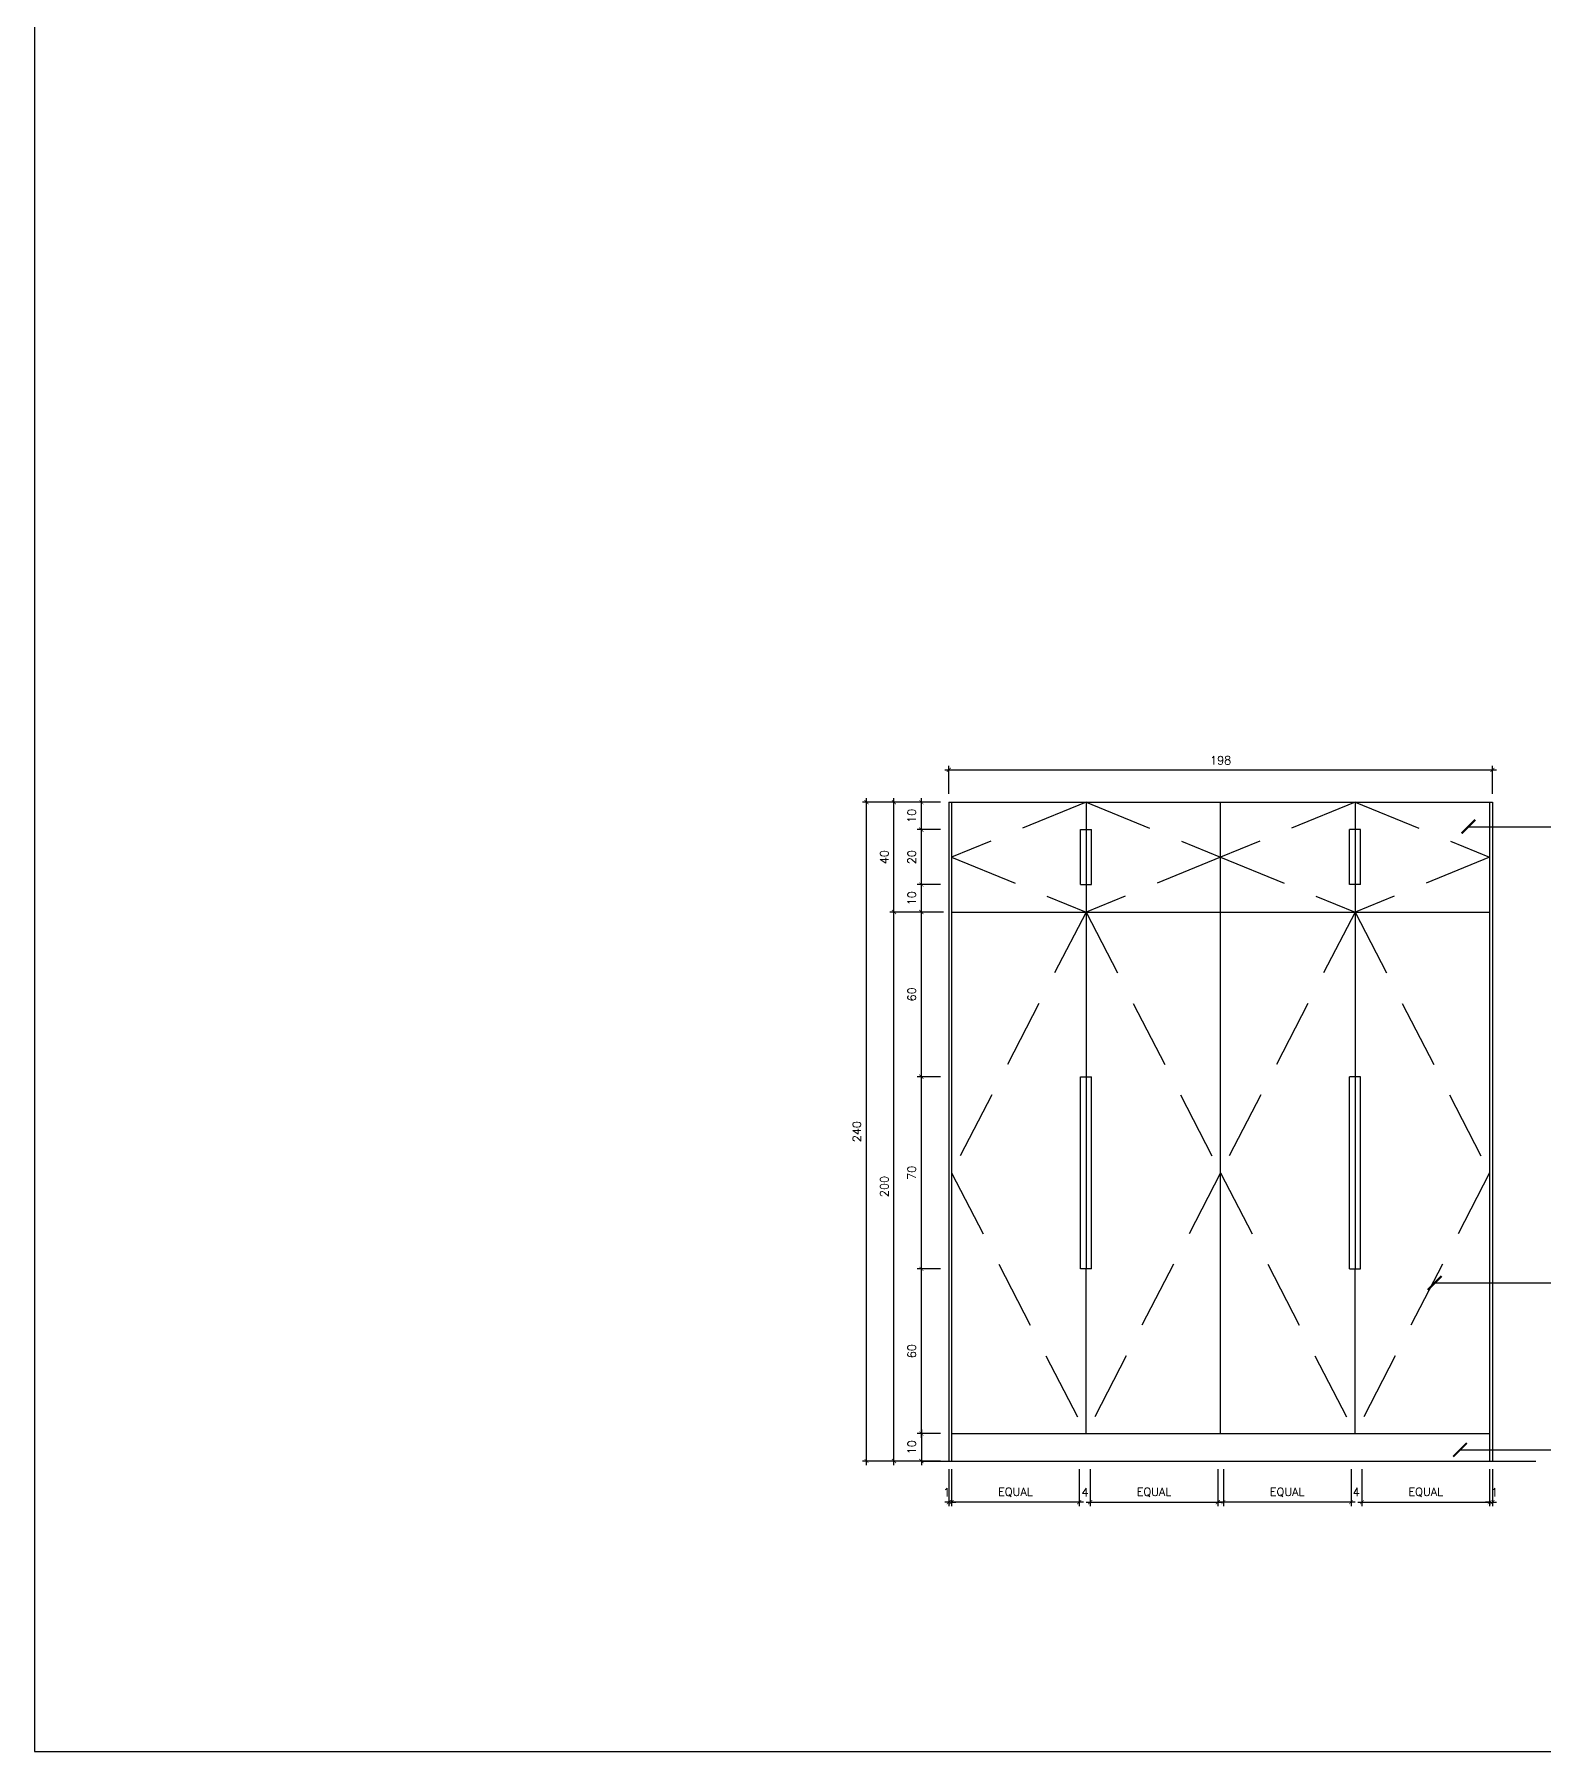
# Model space of a CAD drawing. Header units: centimetres. Extents: x -1287 to 4833, y -4090 to 0.
# Drawn here: x 0 to 550, y -2400 to -1774 of the extents above; entities that cross this region are included whole.
import ezdxf

# ---------------------------------------------------------------- set-up
doc = ezdxf.new("R2010")
doc.units = ezdxf.units.CM
doc.header["$LTSCALE"] = 100
doc.header["$MEASUREMENT"] = 0
doc.linetypes.add('HIDDEN', pattern=[0.375, 0.25, -0.125])
for name, color, linetype in [('CABINET', 4, 'Continuous'), ('DIM IN', 1, 'Continuous'), ('HIDDEN', 8, 'HIDDEN'), ('ID_TitleBlock-Text', 3, 'Continuous'), ('WALL SECTION Y-Y FOR XREF$0$TEXT', 3, 'Continuous'), ('WALL-03', 2, 'Continuous')]:
    doc.layers.add(name, color=color, linetype=linetype)
doc.styles.add('ROMANS', font='romans')
doc.styles.add('WALL SECTION Y-Y FOR XREF$0$ART', font='arial.ttf')
doc.styles.add('WALL SECTION Y-Y FOR XREF$0$PL18', font='romans.shx', dxfattribs={"height": 18})
doc.dimstyles.new('AS-17-100', dxfattribs={"dimtxt": 10, "dimasz": 5, "dimexe": 10, "dimexo": 10, "dimgap": 6, "dimtad": 1, "dimtoh": 1, "dimdec": 0, "dimdsep": 46, "dimtxsty": 'ROMANS', "dimblk1": 'ARCHTICK', "dimblk2": 'ARCHTICK', "dimsah": 1, "dimcen": 25, "dimdle": 10, "dimclrd": 1, "dimclre": 1, "dimclrt": 2, "dimadec": 0, "dimazin": 0, "dimtfac": 1, "dimtdec": 0, "dimtofl": 0, "dimtmove": 2, "dimatfit": 3, "dimldrblk": 'ARCHTICK', "dimfxl": 1, "dimtolj": 1, "dimtzin": 0, "dimarcsym": 0})
doc.dimstyles.new('WALL SECTION Y-Y FOR XREF$0$18-MH-100', dxfattribs={"dimtxt": 18, "dimasz": 12, "dimexe": 15, "dimexo": 15, "dimgap": 6, "dimtad": 1, "dimtoh": 1, "dimdec": 0, "dimzin": 0, "dimdsep": 46, "dimtxsty": 'WALL SECTION Y-Y FOR XREF$0$PL18', "dimblk1": 'WALL SECTION Y-Y FOR XREF$0$_ARCHTICK', "dimblk2": 'WALL SECTION Y-Y FOR XREF$0$_ARCHTICK', "dimsah": 1, "dimcen": 25, "dimdle": 15, "dimclrd": 1, "dimclre": 1, "dimclrt": 2, "dimadec": 0, "dimazin": 0, "dimtfac": 1, "dimtdec": 0, "dimtmove": 2, "dimatfit": 3, "dimldrblk": 'WALL SECTION Y-Y FOR XREF$0$_ARCHTICK', "dimfxl": 1, "dimtolj": 1, "dimtzin": 0, "dimarcsym": 0})

# ---------------------------------------------------------------- blocks, each defined once
blk = doc.blocks.new('_ARCHTICK')
at = {"color": 0, "linetype": 'ByBlock', "const_width": 0.15}
blk.add_lwpolyline([(-0.5, -0.5), (0.5, 0.5)], dxfattribs=at)
blk = doc.blocks.new('*D110')
at = {"layer": 'Defpoints', "color": 0, "transparency": 16777216}
for p in [(313.1, -2094.12), (333.1, -2094.12), (333.1, -2294.12)]:
    blk.add_point(p, dxfattribs=at)
at = {"layer": 'DIM IN', "color": 1, "lineweight": -2, "transparency": 16777216}
for p, q in [((330.1, -2094.12), (311.6, -2094.12)), ((313.1, -2295.62), (313.1, -2092.62)), ((330.1, -2294.12), (311.6, -2294.12))]:
    blk.add_line(p, q, dxfattribs=at)
at = {"layer": 'DIM IN', "color": 1, "lineweight": -2, "transparency": 16777216, "xscale": 1.5, "yscale": 1.5, "zscale": 1.5}
for p, rotation in [((313.1, -2094.12), 90), ((313.1, -2294.12), 270)]:
    blk.add_blockref('_ARCHTICK', p, dxfattribs=dict(at, rotation=rotation))
at = {"layer": 'DIM IN', "color": 2, "transparency": 16777216, "insert": (309.6, -2194.12), "char_height": 3, "attachment_point": 5, "rotation": 90, "style": 'ROMANS'}
blk.add_mtext('\\A1;200', dxfattribs=at)
blk = doc.blocks.new('*D111')
at = {"layer": 'Defpoints', "color": 0, "transparency": 16777216}
for p in [(323.1, -2154.12), (333.1, -2154.12), (333.1, -2224.12)]:
    blk.add_point(p, dxfattribs=at)
at = {"layer": 'DIM IN', "color": 1, "lineweight": -2, "transparency": 16777216}
for p, q in [((330.1, -2154.12), (321.6, -2154.12)), ((323.1, -2225.62), (323.1, -2152.62)), ((330.1, -2224.12), (321.6, -2224.12))]:
    blk.add_line(p, q, dxfattribs=at)
at = {"layer": 'DIM IN', "color": 1, "lineweight": -2, "transparency": 16777216, "xscale": 1.5, "yscale": 1.5, "zscale": 1.5}
for p, rotation in [((323.1, -2154.12), 90), ((323.1, -2224.12), 270)]:
    blk.add_blockref('_ARCHTICK', p, dxfattribs=dict(at, rotation=rotation))
at = {"layer": 'DIM IN', "color": 2, "transparency": 16777216, "insert": (319.6, -2189.12), "char_height": 3, "attachment_point": 5, "rotation": 90, "style": 'ROMANS'}
blk.add_mtext('\\A1;70', dxfattribs=at)
blk = doc.blocks.new('*D112')
at = {"layer": 'Defpoints', "color": 0, "transparency": 16777216}
for p in [(303.1, -2054.12), (333.1, -2054.12), (333.1, -2294.12)]:
    blk.add_point(p, dxfattribs=at)
at = {"layer": 'DIM IN', "color": 1, "lineweight": -2, "transparency": 16777216}
for p, q in [((330.1, -2054.12), (301.6, -2054.12)), ((303.1, -2295.62), (303.1, -2052.62)), ((330.1, -2294.12), (301.6, -2294.12))]:
    blk.add_line(p, q, dxfattribs=at)
at = {"layer": 'DIM IN', "color": 1, "lineweight": -2, "transparency": 16777216, "xscale": 1.5, "yscale": 1.5, "zscale": 1.5}
for p, rotation in [((303.1, -2054.12), 90), ((303.1, -2294.12), 270)]:
    blk.add_blockref('_ARCHTICK', p, dxfattribs=dict(at, rotation=rotation))
at = {"layer": 'DIM IN', "color": 2, "transparency": 16777216, "insert": (299.6, -2174.12), "char_height": 3, "attachment_point": 5, "rotation": 90, "style": 'ROMANS'}
blk.add_mtext('\\A1;240', dxfattribs=at)
blk = doc.blocks.new('*D113')
at = {"layer": 'Defpoints', "color": 0, "transparency": 16777216}
for p in [(323.1, -2224.12), (333.1, -2224.12), (333.1, -2284.12)]:
    blk.add_point(p, dxfattribs=at)
at = {"layer": 'DIM IN', "color": 1, "lineweight": -2, "transparency": 16777216}
for p, q in [((330.1, -2224.12), (321.6, -2224.12)), ((323.1, -2285.62), (323.1, -2222.62)), ((330.1, -2284.12), (321.6, -2284.12))]:
    blk.add_line(p, q, dxfattribs=at)
at = {"layer": 'DIM IN', "color": 1, "lineweight": -2, "transparency": 16777216, "xscale": 1.5, "yscale": 1.5, "zscale": 1.5}
for p, rotation in [((323.1, -2224.12), 90), ((323.1, -2284.12), 270)]:
    blk.add_blockref('_ARCHTICK', p, dxfattribs=dict(at, rotation=rotation))
at = {"layer": 'DIM IN', "color": 2, "transparency": 16777216, "insert": (319.6, -2254.12), "char_height": 3, "attachment_point": 5, "rotation": 90, "style": 'ROMANS'}
blk.add_mtext('\\A1;60', dxfattribs=at)
blk = doc.blocks.new('*D114')
at = {"layer": 'Defpoints', "color": 0, "transparency": 16777216}
for p in [(333.1, -2294.12), (334.1, -2294.12), (334.1, -2309.12)]:
    blk.add_point(p, dxfattribs=at)
at = {"layer": 'DIM IN', "color": 1, "lineweight": -2, "transparency": 16777216}
for p, q in [((333.1, -2297.12), (333.1, -2310.62)), ((334.1, -2297.12), (334.1, -2310.62)), ((333.1, -2309.12), (331.6, -2309.12)), ((334.1, -2309.12), (335.6, -2309.12))]:
    blk.add_line(p, q, dxfattribs=at)
at = {"layer": 'DIM IN', "color": 1, "lineweight": -2, "transparency": 16777216, "xscale": 1.5, "yscale": 1.5, "zscale": 1.5}
blk.add_blockref('_ARCHTICK', (333.1, -2309.12), dxfattribs=at)
at = {"layer": 'DIM IN', "color": 1, "lineweight": -2, "transparency": 16777216, "xscale": 1.5, "yscale": 1.5, "zscale": 1.5, "rotation": 180}
blk.add_blockref('_ARCHTICK', (334.1, -2309.12), dxfattribs=at)
at = {"layer": 'DIM IN', "color": 2, "transparency": 16777216, "insert": (332.31, -2305.54), "char_height": 3, "attachment_point": 5, "style": 'ROMANS'}
blk.add_mtext('\\A1;1', dxfattribs=at)
blk = doc.blocks.new('*D115')
at = {"layer": 'Defpoints', "color": 0, "transparency": 16777216}
for p in [(380.6, -2294.12), (384.6, -2294.12), (384.6, -2309.12)]:
    blk.add_point(p, dxfattribs=at)
at = {"layer": 'DIM IN', "color": 1, "lineweight": -2, "transparency": 16777216}
for p, q in [((380.6, -2297.12), (380.6, -2310.62)), ((384.6, -2297.12), (384.6, -2310.62)), ((380.6, -2309.12), (379.1, -2309.12)), ((384.6, -2309.12), (386.1, -2309.12))]:
    blk.add_line(p, q, dxfattribs=at)
at = {"layer": 'DIM IN', "color": 1, "lineweight": -2, "transparency": 16777216, "xscale": 1.5, "yscale": 1.5, "zscale": 1.5}
blk.add_blockref('_ARCHTICK', (380.6, -2309.12), dxfattribs=at)
at = {"layer": 'DIM IN', "color": 1, "lineweight": -2, "transparency": 16777216, "xscale": 1.5, "yscale": 1.5, "zscale": 1.5, "rotation": 180}
blk.add_blockref('_ARCHTICK', (384.6, -2309.12), dxfattribs=at)
at = {"layer": 'DIM IN', "color": 2, "transparency": 16777216, "insert": (382.71, -2305.49), "char_height": 3, "attachment_point": 5, "style": 'ROMANS'}
blk.add_mtext('\\A1;4', dxfattribs=at)
blk = doc.blocks.new('*D116')
at = {"layer": 'Defpoints', "color": 0, "transparency": 16777216}
for p in [(384.6, -2294.12), (431.1, -2294.12), (431.1, -2309.12)]:
    blk.add_point(p, dxfattribs=at)
at = {"layer": 'DIM IN', "color": 1, "lineweight": -2, "transparency": 16777216}
for p, q in [((384.6, -2297.12), (384.6, -2310.62)), ((431.1, -2297.12), (431.1, -2310.62)), ((383.1, -2309.12), (432.6, -2309.12))]:
    blk.add_line(p, q, dxfattribs=at)
at = {"layer": 'DIM IN', "color": 1, "lineweight": -2, "transparency": 16777216, "xscale": 1.5, "yscale": 1.5, "zscale": 1.5, "rotation": 180}
blk.add_blockref('_ARCHTICK', (384.6, -2309.12), dxfattribs=at)
at = {"layer": 'DIM IN', "color": 1, "lineweight": -2, "transparency": 16777216, "xscale": 1.5, "yscale": 1.5, "zscale": 1.5}
blk.add_blockref('_ARCHTICK', (431.1, -2309.12), dxfattribs=at)
at = {"layer": 'DIM IN', "color": 2, "transparency": 16777216, "insert": (407.85, -2305.48), "char_height": 3, "attachment_point": 5, "style": 'ROMANS'}
blk.add_mtext('\\A1;EQUAL', dxfattribs=at)
blk = doc.blocks.new('*D117')
at = {"layer": 'Defpoints', "color": 0, "transparency": 16777216}
for p in [(334.1, -2294.12), (380.6, -2294.12), (334.1, -2309.12)]:
    blk.add_point(p, dxfattribs=at)
at = {"layer": 'DIM IN', "color": 1, "lineweight": -2, "transparency": 16777216}
for p, q in [((334.1, -2297.12), (334.1, -2310.62)), ((380.6, -2297.12), (380.6, -2310.62)), ((382.1, -2309.12), (332.6, -2309.12))]:
    blk.add_line(p, q, dxfattribs=at)
at = {"layer": 'DIM IN', "color": 1, "lineweight": -2, "transparency": 16777216, "xscale": 1.5, "yscale": 1.5, "zscale": 1.5, "rotation": 180}
blk.add_blockref('_ARCHTICK', (334.1, -2309.12), dxfattribs=at)
at = {"layer": 'DIM IN', "color": 1, "lineweight": -2, "transparency": 16777216, "xscale": 1.5, "yscale": 1.5, "zscale": 1.5}
blk.add_blockref('_ARCHTICK', (380.6, -2309.12), dxfattribs=at)
at = {"layer": 'DIM IN', "color": 2, "transparency": 16777216, "insert": (357.35, -2305.48), "char_height": 3, "attachment_point": 5, "style": 'ROMANS'}
blk.add_mtext('\\A1;EQUAL', dxfattribs=at)
blk = doc.blocks.new('*D118')
at = {"layer": 'Defpoints', "color": 0, "transparency": 16777216}
for p in [(313.1, -2054.12), (333.1, -2054.12), (334.1, -2094.12)]:
    blk.add_point(p, dxfattribs=at)
at = {"layer": 'DIM IN', "color": 1, "lineweight": -2, "transparency": 16777216}
for p, q in [((330.1, -2054.12), (311.6, -2054.12)), ((313.1, -2095.62), (313.1, -2052.62)), ((331.1, -2094.12), (311.6, -2094.12))]:
    blk.add_line(p, q, dxfattribs=at)
at = {"layer": 'DIM IN', "color": 1, "lineweight": -2, "transparency": 16777216, "xscale": 1.5, "yscale": 1.5, "zscale": 1.5}
for p, rotation in [((313.1, -2054.12), 90), ((313.1, -2094.12), 270)]:
    blk.add_blockref('_ARCHTICK', p, dxfattribs=dict(at, rotation=rotation))
at = {"layer": 'DIM IN', "color": 2, "transparency": 16777216, "insert": (309.6, -2074.12), "char_height": 3, "attachment_point": 5, "rotation": 90, "style": 'ROMANS'}
blk.add_mtext('\\A1;40', dxfattribs=at)
blk = doc.blocks.new('*D119')
at = {"layer": 'Defpoints', "color": 0, "transparency": 16777216}
for p in [(333.1, -2284.12), (323.1, -2294.12), (333.1, -2294.12)]:
    blk.add_point(p, dxfattribs=at)
at = {"layer": 'DIM IN', "color": 1, "lineweight": -2, "transparency": 16777216}
for p, q in [((323.1, -2282.62), (323.1, -2295.62)), ((330.1, -2284.12), (321.6, -2284.12)), ((330.1, -2294.12), (321.6, -2294.12))]:
    blk.add_line(p, q, dxfattribs=at)
at = {"layer": 'DIM IN', "color": 1, "lineweight": -2, "transparency": 16777216, "xscale": 1.5, "yscale": 1.5, "zscale": 1.5}
for p, rotation in [((323.1, -2284.12), 90), ((323.1, -2294.12), 270)]:
    blk.add_blockref('_ARCHTICK', p, dxfattribs=dict(at, rotation=rotation))
at = {"layer": 'DIM IN', "color": 2, "transparency": 16777216, "insert": (319.6, -2289.12), "char_height": 3, "attachment_point": 5, "rotation": 90, "style": 'ROMANS'}
blk.add_mtext('\\A1;10', dxfattribs=at)
blk = doc.blocks.new('*D143')
at = {"layer": 'Defpoints', "color": 0, "transparency": 16777216}
for p in [(323.1, -2094.12), (333.1, -2094.12), (333.1, -2154.12)]:
    blk.add_point(p, dxfattribs=at)
at = {"layer": 'DIM IN', "color": 1, "lineweight": -2, "transparency": 16777216}
for p, q in [((330.1, -2094.12), (321.6, -2094.12)), ((323.1, -2155.62), (323.1, -2092.62)), ((330.1, -2154.12), (321.6, -2154.12))]:
    blk.add_line(p, q, dxfattribs=at)
at = {"layer": 'DIM IN', "color": 1, "lineweight": -2, "transparency": 16777216, "xscale": 1.5, "yscale": 1.5, "zscale": 1.5}
for p, rotation in [((323.1, -2094.12), 90), ((323.1, -2154.12), 270)]:
    blk.add_blockref('_ARCHTICK', p, dxfattribs=dict(at, rotation=rotation))
at = {"layer": 'DIM IN', "color": 2, "transparency": 16777216, "insert": (319.6, -2124.12), "char_height": 3, "attachment_point": 5, "rotation": 90, "style": 'ROMANS'}
blk.add_mtext('\\A1;60', dxfattribs=at)
blk = doc.blocks.new('*D144')
at = {"layer": 'Defpoints', "color": 0, "transparency": 16777216}
for p in [(323.1, -2084.12), (333.1, -2084.12), (333.1, -2094.12)]:
    blk.add_point(p, dxfattribs=at)
at = {"layer": 'DIM IN', "color": 1, "lineweight": -2, "transparency": 16777216}
for p, q in [((323.1, -2095.62), (323.1, -2082.62)), ((330.1, -2084.12), (321.6, -2084.12)), ((330.1, -2094.12), (321.6, -2094.12))]:
    blk.add_line(p, q, dxfattribs=at)
at = {"layer": 'DIM IN', "color": 1, "lineweight": -2, "transparency": 16777216, "xscale": 1.5, "yscale": 1.5, "zscale": 1.5}
for p, rotation in [((323.1, -2084.12), 90), ((323.1, -2094.12), 270)]:
    blk.add_blockref('_ARCHTICK', p, dxfattribs=dict(at, rotation=rotation))
at = {"layer": 'DIM IN', "color": 2, "transparency": 16777216, "insert": (319.6, -2089.12), "char_height": 3, "attachment_point": 5, "rotation": 90, "style": 'ROMANS'}
blk.add_mtext('\\A1;10', dxfattribs=at)
blk = doc.blocks.new('*D145')
at = {"layer": 'Defpoints', "color": 0, "transparency": 16777216}
for p in [(323.1, -2064.12), (333.1, -2064.12), (333.1, -2084.12)]:
    blk.add_point(p, dxfattribs=at)
at = {"layer": 'DIM IN', "color": 1, "lineweight": -2, "transparency": 16777216}
for p, q in [((330.1, -2064.12), (321.6, -2064.12)), ((323.1, -2085.62), (323.1, -2062.62)), ((330.1, -2084.12), (321.6, -2084.12))]:
    blk.add_line(p, q, dxfattribs=at)
at = {"layer": 'DIM IN', "color": 1, "lineweight": -2, "transparency": 16777216, "xscale": 1.5, "yscale": 1.5, "zscale": 1.5}
for p, rotation in [((323.1, -2064.12), 90), ((323.1, -2084.12), 270)]:
    blk.add_blockref('_ARCHTICK', p, dxfattribs=dict(at, rotation=rotation))
at = {"layer": 'DIM IN', "color": 2, "transparency": 16777216, "insert": (319.6, -2074.12), "char_height": 3, "attachment_point": 5, "rotation": 90, "style": 'ROMANS'}
blk.add_mtext('\\A1;20', dxfattribs=at)
blk = doc.blocks.new('*D296')
at = {"layer": 'Defpoints', "color": 0, "transparency": 16777216}
for p in [(323.1, -2054.12), (333.1, -2054.12), (333.1, -2064.12)]:
    blk.add_point(p, dxfattribs=at)
at = {"layer": 'DIM IN', "color": 1, "lineweight": -2, "transparency": 16777216}
for p, q in [((330.1, -2054.12), (321.6, -2054.12)), ((323.1, -2065.62), (323.1, -2052.62)), ((330.1, -2064.12), (321.6, -2064.12))]:
    blk.add_line(p, q, dxfattribs=at)
at = {"layer": 'DIM IN', "color": 1, "lineweight": -2, "transparency": 16777216, "xscale": 1.5, "yscale": 1.5, "zscale": 1.5}
for p, rotation in [((323.1, -2054.12), 90), ((323.1, -2064.12), 270)]:
    blk.add_blockref('_ARCHTICK', p, dxfattribs=dict(at, rotation=rotation))
at = {"layer": 'DIM IN', "color": 2, "transparency": 16777216, "insert": (319.6, -2059.12), "char_height": 3, "attachment_point": 5, "rotation": 90, "style": 'ROMANS'}
blk.add_mtext('\\A1;10', dxfattribs=at)
blk = doc.blocks.new('WALL SECTION Y-Y FOR XREF$0$_ARCHTICK')
at = {"color": 0, "linetype": 'ByBlock', "const_width": 0.15}
blk.add_lwpolyline([(-0.5, -0.5), (0.5, 0.5)], dxfattribs=at)
blk = doc.blocks.new('*D435')
at = {"layer": 'Defpoints', "color": 0, "transparency": 16777216}
for p in [(531.1, -2042.35), (333.1, -2054.12), (531.1, -2054.12)]:
    blk.add_point(p, dxfattribs=at)
at = {"layer": 'DIM IN', "color": 1, "lineweight": -2, "transparency": 16777216}
for p, q in [((331.6, -2042.35), (532.6, -2042.35)), ((333.1, -2051.12), (333.1, -2040.85)), ((531.1, -2051.12), (531.1, -2040.85))]:
    blk.add_line(p, q, dxfattribs=at)
at = {"layer": 'DIM IN', "color": 1, "lineweight": -2, "transparency": 16777216, "xscale": 1.5, "yscale": 1.5, "zscale": 1.5, "rotation": 180}
blk.add_blockref('_ARCHTICK', (333.1, -2042.35), dxfattribs=at)
at = {"layer": 'DIM IN', "color": 1, "lineweight": -2, "transparency": 16777216, "xscale": 1.5, "yscale": 1.5, "zscale": 1.5}
blk.add_blockref('_ARCHTICK', (531.1, -2042.35), dxfattribs=at)
at = {"layer": 'DIM IN', "color": 2, "transparency": 16777216, "insert": (432.1, -2038.85), "char_height": 3, "attachment_point": 5, "style": 'ROMANS'}
blk.add_mtext('\\A1;198', dxfattribs=at)
blk = doc.blocks.new('*D229')
at = {"layer": 'Defpoints', "color": 0, "transparency": 16777216}
for p in [(530.1, -2294.12), (531.1, -2294.12), (530.1, -2309.12)]:
    blk.add_point(p, dxfattribs=at)
at = {"layer": 'DIM IN', "color": 1, "lineweight": -2, "transparency": 16777216}
for p, q in [((530.1, -2297.12), (530.1, -2310.62)), ((531.1, -2297.12), (531.1, -2310.62)), ((530.1, -2309.12), (528.6, -2309.12)), ((531.1, -2309.12), (532.6, -2309.12))]:
    blk.add_line(p, q, dxfattribs=at)
at = {"layer": 'DIM IN', "color": 1, "lineweight": -2, "transparency": 16777216, "xscale": 1.5, "yscale": 1.5, "zscale": 1.5}
for p, rotation in [((530.1, -2309.12), 3.401412398544343e-10), ((531.1, -2309.12), 180.0000000003401)]:
    blk.add_blockref('_ARCHTICK', p, dxfattribs=dict(at, rotation=rotation))
at = {"layer": 'DIM IN', "color": 2, "transparency": 16777216, "insert": (531.89, -2305.54), "char_height": 3, "attachment_point": 5, "style": 'ROMANS'}
blk.add_mtext('\\A1;1', dxfattribs=at)
blk = doc.blocks.new('*D230')
at = {"layer": 'Defpoints', "color": 0, "transparency": 16777216}
for p in [(479.6, -2294.12), (483.6, -2294.12), (479.6, -2309.12)]:
    blk.add_point(p, dxfattribs=at)
at = {"layer": 'DIM IN', "color": 1, "lineweight": -2, "transparency": 16777216}
for p, q in [((479.6, -2297.12), (479.6, -2310.62)), ((483.6, -2297.12), (483.6, -2310.62)), ((479.6, -2309.12), (478.1, -2309.12)), ((483.6, -2309.12), (485.1, -2309.12))]:
    blk.add_line(p, q, dxfattribs=at)
at = {"layer": 'DIM IN', "color": 1, "lineweight": -2, "transparency": 16777216, "xscale": 1.5, "yscale": 1.5, "zscale": 1.5}
for p, rotation in [((479.6, -2309.12), 3.401412398544343e-10), ((483.6, -2309.12), 180.0000000003401)]:
    blk.add_blockref('_ARCHTICK', p, dxfattribs=dict(at, rotation=rotation))
at = {"layer": 'DIM IN', "color": 2, "transparency": 16777216, "insert": (481.49, -2305.43), "char_height": 3, "attachment_point": 5, "style": 'ROMANS'}
blk.add_mtext('\\A1;4', dxfattribs=at)
blk = doc.blocks.new('*D231')
at = {"layer": 'Defpoints', "color": 0, "transparency": 16777216}
for p in [(433.1, -2294.12), (479.6, -2294.12), (433.1, -2309.12)]:
    blk.add_point(p, dxfattribs=at)
at = {"layer": 'DIM IN', "color": 1, "lineweight": -2, "transparency": 16777216}
for p, q in [((433.1, -2297.12), (433.1, -2310.62)), ((479.6, -2297.12), (479.6, -2310.62)), ((481.1, -2309.12), (431.6, -2309.12))]:
    blk.add_line(p, q, dxfattribs=at)
at = {"layer": 'DIM IN', "color": 1, "lineweight": -2, "transparency": 16777216, "xscale": 1.5, "yscale": 1.5, "zscale": 1.5}
for p, rotation in [((433.1, -2309.12), 180.0000000003401), ((479.6, -2309.12), 3.40127925824163e-10)]:
    blk.add_blockref('_ARCHTICK', p, dxfattribs=dict(at, rotation=rotation))
at = {"layer": 'DIM IN', "color": 2, "transparency": 16777216, "insert": (456.35, -2305.48), "char_height": 3, "attachment_point": 5, "style": 'ROMANS'}
blk.add_mtext('\\A1;EQUAL', dxfattribs=at)
blk = doc.blocks.new('*D232')
at = {"layer": 'Defpoints', "color": 0, "transparency": 16777216}
for p in [(483.6, -2294.12), (530.1, -2294.12), (530.1, -2309.12)]:
    blk.add_point(p, dxfattribs=at)
at = {"layer": 'DIM IN', "color": 1, "lineweight": -2, "transparency": 16777216}
for p, q in [((483.6, -2297.12), (483.6, -2310.62)), ((530.1, -2297.12), (530.1, -2310.62)), ((482.1, -2309.12), (531.6, -2309.12))]:
    blk.add_line(p, q, dxfattribs=at)
at = {"layer": 'DIM IN', "color": 1, "lineweight": -2, "transparency": 16777216, "xscale": 1.5, "yscale": 1.5, "zscale": 1.5}
for p, rotation in [((483.6, -2309.12), 180.0000000003401), ((530.1, -2309.12), 3.401412398544343e-10)]:
    blk.add_blockref('_ARCHTICK', p, dxfattribs=dict(at, rotation=rotation))
at = {"layer": 'DIM IN', "color": 2, "transparency": 16777216, "insert": (506.85, -2305.48), "char_height": 3, "attachment_point": 5, "style": 'ROMANS'}
blk.add_mtext('\\A1;EQUAL', dxfattribs=at)

msp = doc.modelspace()

# ---------------------------------------------------------------- linework, layer by layer
at = {"layer": 'CABINET', "color": 2}
for p, q in [((333.1, -2054.12), (333.1, -2294.12)), ((333.1, -2054.12), (531.1, -2054.12)), ((531.1, -2054.12), (531.1, -2294.12))]:
    msp.add_line(p, q, dxfattribs=at)
at = {"layer": 'CABINET', "color": 1}
for p, q in [((334.1, -2054.12), (334.1, -2294.12)), ((383.1, -2054.12), (383.1, -2094.12)), ((432.1, -2284.12), (432.1, -2054.12)), ((481.1, -2054.12), (481.1, -2094.12)), ((530.1, -2054.12), (530.1, -2294.12)), ((381.1, -2064.12), (385.1, -2064.12)), ((381.1, -2084.12), (381.1, -2064.12)), ((385.1, -2084.12), (385.1, -2064.12)), ((483.1, -2064.12), (479.1, -2064.12)), ((479.1, -2084.12), (479.1, -2064.12)), ((483.1, -2084.12), (483.1, -2064.12)), ((381.1, -2084.12), (385.1, -2084.12)), ((483.1, -2084.12), (479.1, -2084.12)), ((334.1, -2094.12), (530.1, -2094.12)), ((383.1, -2094.12), (383.1, -2154.12)), ((481.1, -2094.12), (481.1, -2154.12)), ((381.1, -2224.12), (381.1, -2154.12)), ((381.1, -2154.12), (385.1, -2154.12)), ((385.1, -2224.12), (385.1, -2154.12)), ((479.1, -2224.12), (479.1, -2154.12)), ((483.1, -2154.12), (479.1, -2154.12)), ((483.1, -2224.12), (483.1, -2154.12)), ((385.1, -2224.12), (381.1, -2224.12)), ((383.1, -2284.12), (383.1, -2224.12)), ((479.1, -2224.12), (483.1, -2224.12)), ((481.1, -2284.12), (481.1, -2224.12)), ((334.1, -2284.12), (530.1, -2284.12))]:
    msp.add_line(p, q, dxfattribs=at)
at = {"layer": 'CABINET', "color": 8}
for p, q in [((383.1, -2154.12), (383.1, -2224.12)), ((481.1, -2154.12), (481.1, -2224.12))]:
    msp.add_line(p, q, dxfattribs=at)
at = {"layer": 'HIDDEN'}
for points in [[(383.1, -2054.12), (334.1, -2074.12), (383.1, -2094.12)], [(383.1, -2054.12), (432.1, -2074.12), (383.1, -2094.12)], [(481.1, -2054.12), (432.1, -2074.12), (481.1, -2094.12)], [(481.1, -2054.12), (530.1, -2074.12), (481.1, -2094.12)], [(383.1, -2094.12), (334.1, -2189.12), (383.1, -2284.12)], [(383.1, -2094.12), (432.1, -2189.12), (383.1, -2284.12)], [(481.1, -2094.12), (432.1, -2189.12), (481.1, -2284.12)], [(481.1, -2094.12), (530.1, -2189.12), (481.1, -2284.12)]]:
    msp.add_lwpolyline(points, dxfattribs=at)
at = {"layer": 'ID_TitleBlock-Text'}
msp.add_lwpolyline([(-0.01, -2400), (1469.37, -2400), (1469.37, -1600), (-0.01, -1600)], close=True, dxfattribs=at)
at = {"layer": 'WALL-03'}
msp.add_line((323.1, -2294.12), (546.95, -2294.12), dxfattribs=at)

# ---------------------------------------------------------------- dimensions: what is measured, and where the dimension line sits
at = {"layer": 'DIM IN', "color": 1}
dim = msp.add_linear_dim(base=(531.1, -2042.35), p1=(333.1, -2054.12), p2=(531.1, -2054.12), dimstyle='AS-17-100', override={"dimtxt": 3, "dimasz": 1.5, "dimexe": 1.5, "dimexo": 3, "dimgap": 2, "dimdec": 1, "dimdle": 1.5}, dxfattribs=at)
dim.commit()
dim.dimension.update_dxf_attribs({"geometry": '*D435', "text_midpoint": (432.1, -2038.85)})
at = {"layer": 'DIM IN'}
for base, p1, p2, picture, middle in [((303.1, -2054.12), (333.1, -2294.12), (333.1, -2054.12), '*D112', (299.6, -2174.12)), ((313.1, -2054.12), (334.1, -2094.12), (333.1, -2054.12), '*D118', (309.6, -2074.12)), ((323.1, -2054.12), (333.1, -2064.12), (333.1, -2054.12), '*D296', (319.6, -2059.12)), ((323.1, -2064.12), (333.1, -2084.12), (333.1, -2064.12), '*D145', (319.6, -2074.12)), ((323.1, -2084.12), (333.1, -2094.12), (333.1, -2084.12), '*D144', (319.6, -2089.12)), ((313.1, -2094.12), (333.1, -2294.12), (333.1, -2094.12), '*D110', (309.6, -2194.12)), ((323.1, -2094.12), (333.1, -2154.12), (333.1, -2094.12), '*D143', (319.6, -2124.12)), ((323.1, -2154.12), (333.1, -2224.12), (333.1, -2154.12), '*D111', (319.6, -2189.12)), ((323.1, -2224.12), (333.1, -2284.12), (333.1, -2224.12), '*D113', (319.6, -2254.12)), ((323.1, -2294.12), (333.1, -2284.12), (333.1, -2294.12), '*D119', (319.6, -2289.12))]:
    dim = msp.add_linear_dim(base=base, p1=p1, p2=p2, angle=90, dimstyle='AS-17-100', override={"dimtxt": 3, "dimasz": 1.5, "dimexe": 1.5, "dimexo": 3, "dimgap": 2, "dimdec": 1, "dimdle": 1.5}, dxfattribs=at)
    dim.commit()
    dim.dimension.update_dxf_attribs({"geometry": picture, "text_midpoint": middle})
for base, p1, p2, picture, middle in [((334.1, -2309.12), (333.1, -2294.12), (334.1, -2294.12), '*D114', (332.31, -2305.54)), ((384.6, -2309.12), (380.6, -2294.12), (384.6, -2294.12), '*D115', (382.71, -2305.49))]:
    dim = msp.add_linear_dim(base=base, p1=p1, p2=p2, dimstyle='AS-17-100', override={"dimtxt": 3, "dimasz": 1.5, "dimexe": 1.5, "dimexo": 3, "dimgap": 2, "dimdec": 1, "dimdle": 1.5}, dxfattribs=at)
    dim.commit()
    dim.dimension.update_dxf_attribs({"geometry": picture, "text_midpoint": middle, "dimtype": 160})
for base, p1, p2, picture, middle in [((334.1, -2309.12), (380.6, -2294.12), (334.1, -2294.12), '*D117', (357.35, -2305.48)), ((431.1, -2309.12), (384.6, -2294.12), (431.1, -2294.12), '*D116', (407.85, -2305.48))]:
    dim = msp.add_linear_dim(base=base, p1=p1, p2=p2, text='EQUAL', dimstyle='AS-17-100', override={"dimtxt": 3, "dimasz": 1.5, "dimexe": 1.5, "dimexo": 3, "dimgap": 2, "dimdec": 1, "dimdle": 1.5}, dxfattribs=at)
    dim.commit()
    dim.dimension.update_dxf_attribs({"geometry": picture, "text_midpoint": middle})
for base, p1, p2, picture, middle in [((433.1, -2309.12), (479.6, -2294.12), (433.1, -2294.12), '*D231', (456.35, -2305.48)), ((530.1, -2309.12), (483.6, -2294.12), (530.1, -2294.12), '*D232', (506.85, -2305.48))]:
    dim = msp.add_linear_dim(base=base, p1=p1, p2=p2, angle=180, text='EQUAL', dimstyle='AS-17-100', override={"dimtxt": 3, "dimasz": 1.5, "dimexe": 1.5, "dimexo": 3, "dimgap": 2, "dimdec": 1, "dimdle": 1.5}, dxfattribs=at)
    dim.commit()
    dim.dimension.update_dxf_attribs({"geometry": picture, "text_midpoint": middle})
for base, p1, p2, picture, middle in [((479.6, -2309.12), (483.6, -2294.12), (479.6, -2294.12), '*D230', (481.49, -2305.43)), ((530.1, -2309.12), (531.1, -2294.12), (530.1, -2294.12), '*D229', (531.89, -2305.54))]:
    dim = msp.add_linear_dim(base=base, p1=p1, p2=p2, angle=180, dimstyle='AS-17-100', override={"dimtxt": 3, "dimasz": 1.5, "dimexe": 1.5, "dimexo": 3, "dimgap": 2, "dimdec": 1, "dimdle": 1.5}, dxfattribs=at)
    dim.commit()
    dim.dimension.update_dxf_attribs({"geometry": picture, "text_midpoint": middle, "dimtype": 160})

# ---------------------------------------------------------------- leaders
at = {"layer": 'WALL SECTION Y-Y FOR XREF$0$TEXT'}
for points in [[(522.37, -2063.03), (557.54, -2063.03), (605.34, -2063.03)], [(510.06, -2229.27), (545.24, -2229.27), (606.46, -2229.27)], [(519.3, -2290.04), (562.58, -2290.04), (594.69, -2290.04)]]:
    msp.add_leader(points, dimstyle='WALL SECTION Y-Y FOR XREF$0$18-MH-100', override={"dimasz": 5, "dimtad": 0, "dimtxsty": 'WALL SECTION Y-Y FOR XREF$0$ART'}, dxfattribs=at)

doc.saveas('drawing.dxf')
